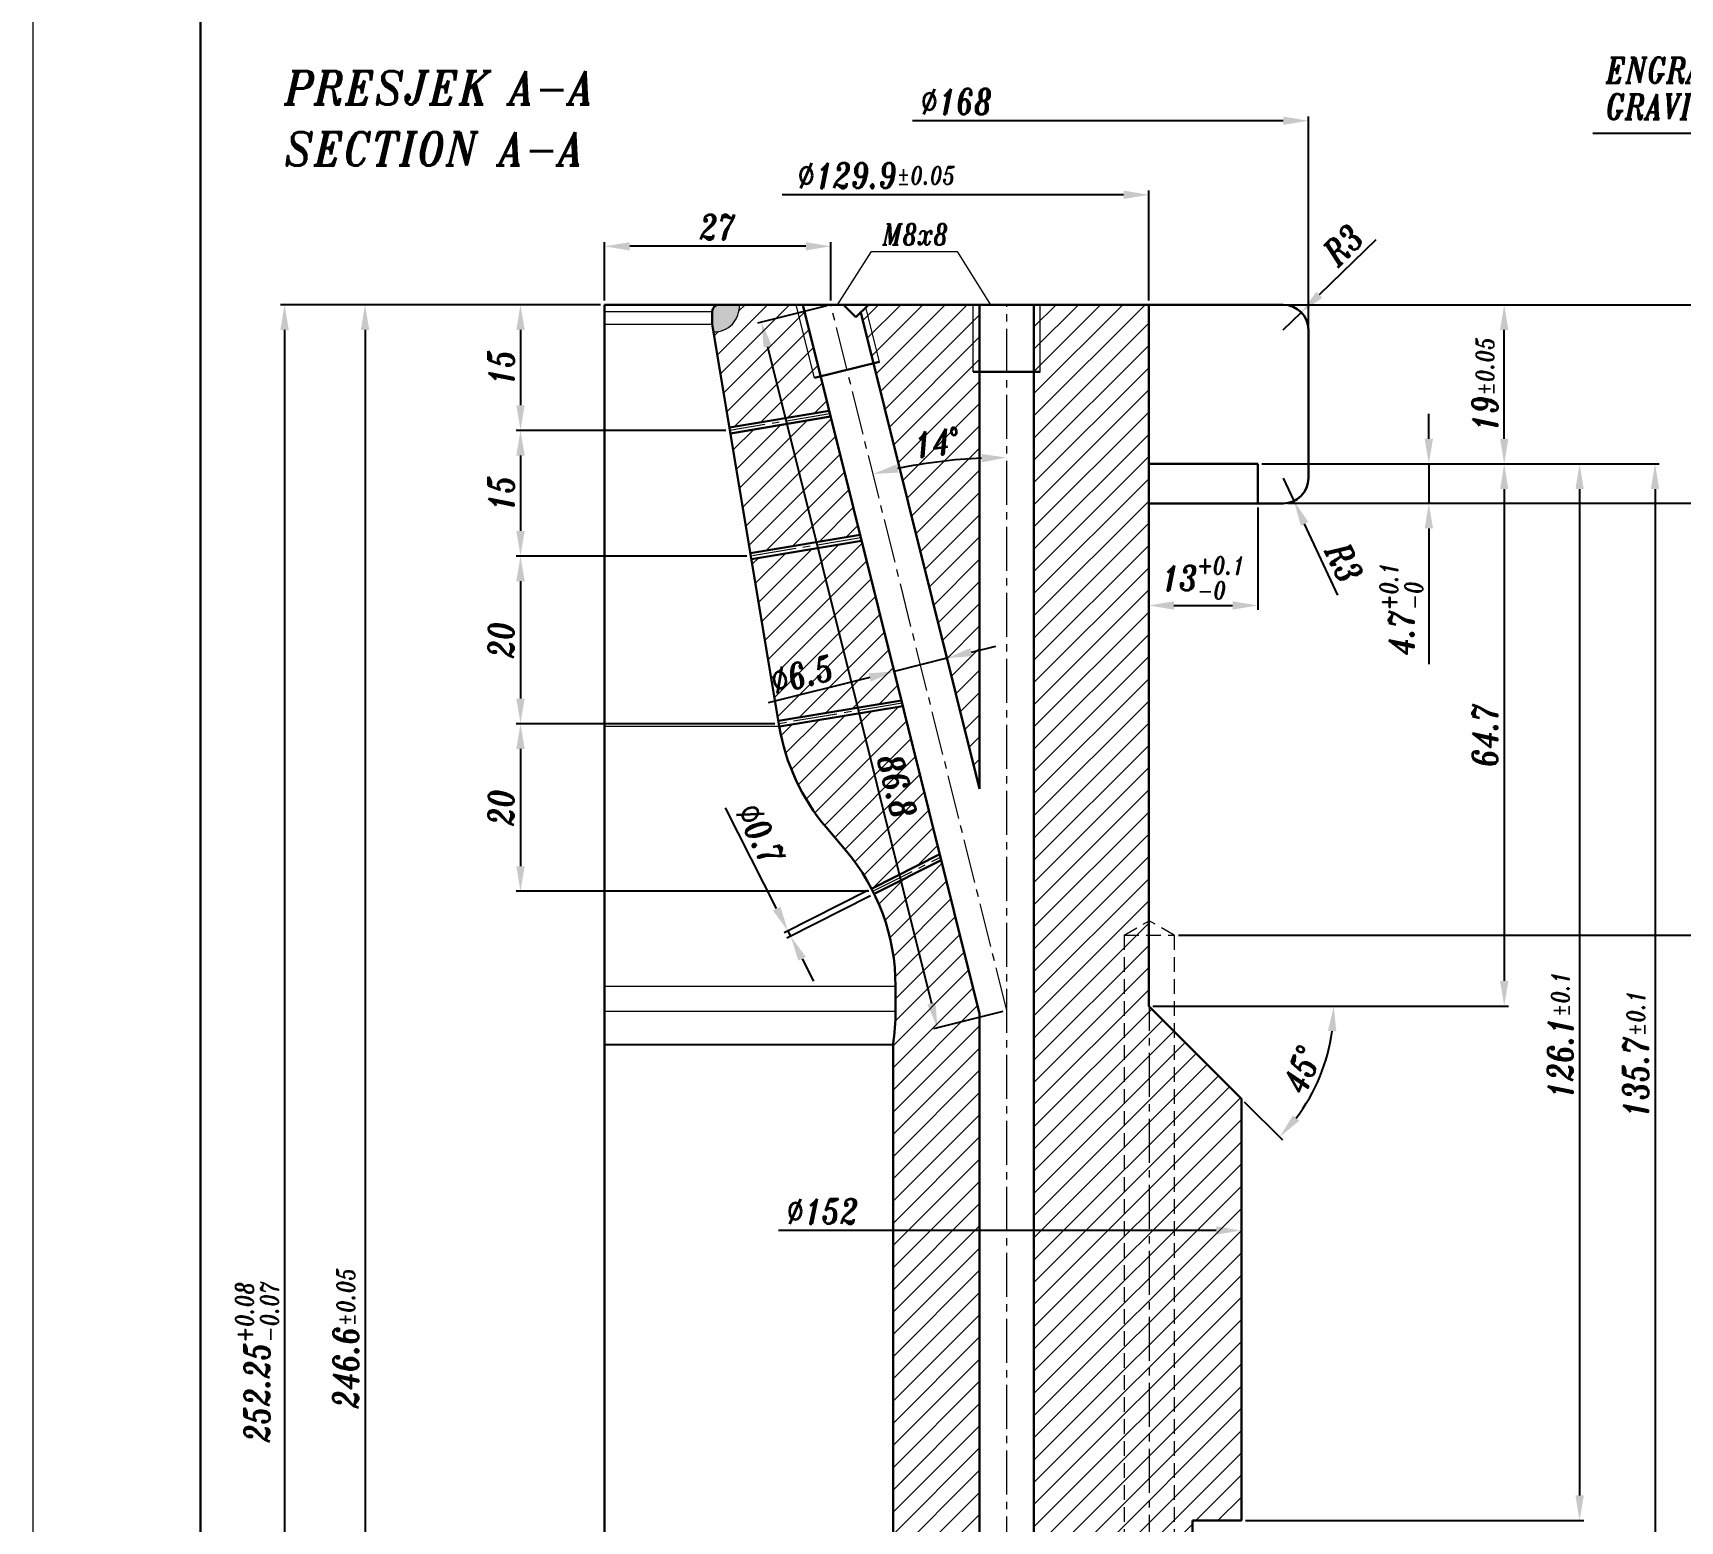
# Model space of a CAD drawing. Extents: x -180 to 1007, y -94 to 522.
# Drawn here: x 11.5 to 208.1, y 134.3 to 311.9 of the extents above; entities that cross this region are included whole.
import ezdxf
from ezdxf import colors
from ezdxf.entities.mleader import LeaderData, LeaderLine
from ezdxf.math import Vec2, Vec3

# ---------------------------------------------------------------- set-up
doc = ezdxf.new("R2010")
doc.units = 0
doc.header["$LTSCALE"] = 7
doc.header["$MEASUREMENT"] = 0
doc.linetypes.add('CENTER2', pattern=[1.125, 0.75, -0.125, 0.125, -0.125])
doc.linetypes.add('HIDDEN', pattern=[0.375, 0.25, -0.125])
doc.layers.get('0').update_dxf_attribs({"linetype": 'CONTINUOUS', "lineweight": 15})
for name, color, linetype, lineweight in [('1', 1, 'CENTER2', 15), ('2', 2, 'HIDDEN', 15), ('3', 3, 'CONTINUOUS', 30), ('8', 252, 'CONTINUOUS', 15), ('ENGLISH', 252, 'CONTINUOUS', 18)]:
    doc.layers.add(name, color=color, linetype=linetype, lineweight=lineweight)
doc.styles.add('ITALICT', font='ITALICT.shx', dxfattribs={"width": 0.8, "height": 3})
doc.styles.get("Standard").update_dxf_attribs({"font": 'isocp.shx', "height": 3})
doc.dimstyles.get("Standard").update_dxf_attribs({"dimtxt": 3, "dimasz": 3, "dimexe": 0.5, "dimexo": 0.5, "dimgap": 0.8, "dimtad": 1, "dimdsep": 46, "dimtxsty": 'ITALICT', "dimcen": 0.09, "dimazin": 2, "dimtfac": 1, "dimtmove": 0, "dimatfit": 3, "dimfxl": 1, "dimtolj": 1, "dimtzin": 0, "dimarcsym": 0})

# ---------------------------------------------------------------- blocks, each defined once
blk = doc.blocks.new('*D13')
at = {"color": 0, "lineweight": -2, "transparency": 16777216}
for p, q in [((79.23, 279.47), (69.19, 279.47)), ((69.69, 276.47), (69.69, 267.47)), ((94.19, 264.47), (69.19, 264.47))]:
    blk.add_line(p, q, dxfattribs=at)
at = {"color": 0, "transparency": 16777216}
for points in [[(69.19, 276.47), (70.19, 276.47), (69.69, 279.47)], [(69.19, 267.47), (70.19, 267.47), (69.69, 264.47)]]:
    blk.add_solid(points, dxfattribs=at)
at = {"color": 0, "transparency": 16777216, "insert": (67.39, 271.97), "char_height": 3, "attachment_point": 5, "rotation": 90, "style": 'ITALICT'}
blk.add_mtext('\\A1;15', dxfattribs=at)
blk = doc.blocks.new('*D14')
at = {"color": 0, "lineweight": -2, "transparency": 16777216}
for p, q in [((94.19, 264.47), (69.19, 264.47)), ((69.69, 261.47), (69.69, 252.47)), ((96.69, 249.47), (69.19, 249.47))]:
    blk.add_line(p, q, dxfattribs=at)
at = {"color": 0, "transparency": 16777216}
for points in [[(69.19, 261.47), (70.19, 261.47), (69.69, 264.47)], [(69.19, 252.47), (70.19, 252.47), (69.69, 249.47)]]:
    blk.add_solid(points, dxfattribs=at)
at = {"color": 0, "transparency": 16777216, "insert": (67.39, 256.97), "char_height": 3, "attachment_point": 5, "rotation": 90, "style": 'ITALICT'}
blk.add_mtext('\\A1;15', dxfattribs=at)
blk = doc.blocks.new('*D15')
at = {"color": 0, "lineweight": -2, "transparency": 16777216}
for p, q in [((96.69, 249.47), (69.19, 249.47)), ((69.69, 246.47), (69.69, 232.47)), ((100.03, 229.47), (69.19, 229.47))]:
    blk.add_line(p, q, dxfattribs=at)
at = {"color": 0, "transparency": 16777216}
for points in [[(69.19, 246.47), (70.19, 246.47), (69.69, 249.47)], [(69.19, 232.47), (70.19, 232.47), (69.69, 229.47)]]:
    blk.add_solid(points, dxfattribs=at)
at = {"color": 0, "transparency": 16777216, "insert": (67.39, 239.47), "char_height": 3, "attachment_point": 5, "rotation": 90, "style": 'ITALICT'}
blk.add_mtext('\\A1;20', dxfattribs=at)
blk = doc.blocks.new('*D16')
at = {"color": 0, "lineweight": -2, "transparency": 16777216}
for p, q in [((100.03, 229.47), (69.19, 229.47)), ((69.69, 226.47), (69.69, 212.47)), ((111.25, 209.47), (69.19, 209.47))]:
    blk.add_line(p, q, dxfattribs=at)
at = {"color": 0, "transparency": 16777216}
for points in [[(69.19, 226.47), (70.19, 226.47), (69.69, 229.47)], [(69.19, 212.47), (70.19, 212.47), (69.69, 209.47)]]:
    blk.add_solid(points, dxfattribs=at)
at = {"color": 0, "transparency": 16777216, "insert": (67.39, 219.47), "char_height": 3, "attachment_point": 5, "rotation": 90, "style": 'ITALICT'}
blk.add_mtext('\\A1;20', dxfattribs=at)
blk = doc.blocks.new('*D19')
at = {"color": 0, "lineweight": -2, "transparency": 16777216}
for p, q in [((157.68, 255.27), (157.68, 243.08)), ((147.68, 243.58), (154.68, 243.58))]:
    blk.add_line(p, q, dxfattribs=at)
at = {"color": 0, "transparency": 16777216}
for points in [[(147.68, 244.08), (147.68, 243.08), (144.68, 243.58)], [(154.68, 244.08), (154.68, 243.08), (157.68, 243.58)]]:
    blk.add_solid(points, dxfattribs=at)
at = {"color": 0, "transparency": 16777216, "insert": (151.18, 246.87), "char_height": 3, "attachment_point": 5, "style": 'ITALICT'}
blk.add_mtext('\\A1;13{}{\\H0.71x;\\C3;\\S+0.1^ -0;}', dxfattribs=at)
blk = doc.blocks.new('*D20')
at = {"color": 0, "lineweight": -2, "transparency": 16777216}
for p, q in [((171.77, 287.2), (165.03, 280.65)), ((160.73, 276.47), (162.88, 278.56))]:
    blk.add_line(p, q, dxfattribs=at)
at = {"color": 0, "transparency": 16777216}
blk.add_solid([(164.68, 281.01), (165.38, 280.29), (162.88, 278.56)], dxfattribs=at)
at = {"color": 0, "transparency": 16777216, "insert": (167.87, 286.62), "char_height": 3, "attachment_point": 5, "rotation": 44.194, "style": 'ITALICT'}
blk.add_mtext('\\A1;R3', dxfattribs=at)
blk = doc.blocks.new('*D21')
at = {"color": 0, "lineweight": -2, "transparency": 16777216}
for p, q in [((160.73, 258.77), (162, 256.05)), ((167.26, 244.82), (163.27, 253.34))]:
    blk.add_line(p, q, dxfattribs=at)
at = {"color": 0, "transparency": 16777216}
blk.add_solid([(163.72, 253.55), (162.82, 253.12), (162, 256.05)], dxfattribs=at)
at = {"color": 0, "transparency": 16777216, "insert": (167.98, 248.7), "char_height": 3, "attachment_point": 5, "rotation": 295.1049, "style": 'ITALICT'}
blk.add_mtext('\\A1;R3', dxfattribs=at)
blk = doc.blocks.new('*D22')
at = {"color": 0, "lineweight": -2, "transparency": 16777216}
for p, q in [((178.1, 263.47), (178.1, 266.47)), ((158.18, 260.47), (178.6, 260.47)), ((178.1, 260.47), (178.1, 255.77)), ((161.23, 255.77), (178.6, 255.77)), ((178.1, 252.77), (178.1, 236.58))]:
    blk.add_line(p, q, dxfattribs=at)
at = {"color": 0, "transparency": 16777216}
for points in [[(177.6, 263.47), (178.6, 263.47), (178.1, 260.47)], [(177.6, 252.77), (178.6, 252.77), (178.1, 255.77)]]:
    blk.add_solid(points, dxfattribs=at)
at = {"color": 0, "transparency": 16777216, "insert": (174.82, 243.17), "char_height": 3, "attachment_point": 5, "rotation": 90, "style": 'ITALICT'}
blk.add_mtext('\\A1;4.7{}{\\H0.71x;\\C3;\\S+0.1^ -0;}', dxfattribs=at)
blk = doc.blocks.new('*D23')
at = {"color": 0, "lineweight": -2, "transparency": 16777216}
for p, q in [((161.23, 279.47), (214.6, 279.47)), ((214.1, 276.47), (214.1, 258.77)), ((161.23, 255.77), (214.6, 255.77))]:
    blk.add_line(p, q, dxfattribs=at)
at = {"color": 0, "transparency": 16777216}
for points in [[(213.6, 276.47), (214.6, 276.47), (214.1, 279.47)], [(213.6, 258.77), (214.6, 258.77), (214.1, 255.77)]]:
    blk.add_solid(points, dxfattribs=at)
at = {"color": 0, "transparency": 16777216, "insert": (211.8, 267.62), "char_height": 3, "attachment_point": 5, "rotation": 90, "style": 'ITALICT'}
blk.add_mtext('\\A1;23.7{}{\\H0.71x;\\C3;%%p0.05}', dxfattribs=at)
blk = doc.blocks.new('*D24')
at = {"color": 0, "lineweight": -2, "transparency": 16777216}
for p, q in [((158.18, 260.47), (187.6, 260.47)), ((187.1, 257.47), (187.1, 198.77)), ((145.18, 195.77), (187.6, 195.77))]:
    blk.add_line(p, q, dxfattribs=at)
at = {"color": 0, "transparency": 16777216}
for points in [[(186.6, 257.47), (187.6, 257.47), (187.1, 260.47)], [(186.6, 198.77), (187.6, 198.77), (187.1, 195.77)]]:
    blk.add_solid(points, dxfattribs=at)
at = {"color": 0, "transparency": 16777216, "insert": (184.8, 228.12), "char_height": 3, "attachment_point": 5, "rotation": 90, "style": 'ITALICT'}
blk.add_mtext('\\A1;64.7', dxfattribs=at)
blk = doc.blocks.new('*D25')
at = {"color": 0, "lineweight": -2, "transparency": 16777216}
for p, q in [((155.79, 195.77), (167.26, 195.77)), ((156.08, 184.36), (160.65, 179.8))]:
    blk.add_line(p, q, dxfattribs=at)
blk.add_arc((144.68, 195.77), 22.09, 322.7882, 352.2118, dxfattribs=at)
at = {"color": 0, "transparency": 16777216}
for points in [[(166.06, 192.81), (167.06, 192.74), (166.76, 195.77)], [(162.64, 182.08), (161.89, 182.74), (160.29, 180.15)]]:
    blk.add_solid(points, dxfattribs=at)
at = {"color": 0, "transparency": 16777216, "insert": (162.96, 188.2), "char_height": 3, "attachment_point": 5, "rotation": 67.5, "style": 'ITALICT'}
blk.add_mtext('\\A1;45°', dxfattribs=at)
blk = doc.blocks.new('*D26')
at = {"color": 0, "lineweight": -2, "transparency": 16777216}
for p, q in [((158.18, 260.47), (196.6, 260.47)), ((196.1, 257.47), (196.1, 137.37)), ((156.23, 134.37), (196.6, 134.37))]:
    blk.add_line(p, q, dxfattribs=at)
at = {"color": 0, "transparency": 16777216}
for points in [[(195.6, 257.47), (196.6, 257.47), (196.1, 260.47)], [(195.6, 137.37), (196.6, 137.37), (196.1, 134.37)]]:
    blk.add_solid(points, dxfattribs=at)
at = {"color": 0, "transparency": 16777216, "insert": (193.8, 192.31), "char_height": 3, "attachment_point": 5, "rotation": 90, "style": 'ITALICT'}
blk.add_mtext('\\A1;126.1{}{\\H0.71x;\\C3;%%p0.1}', dxfattribs=at)
blk = doc.blocks.new('*D27')
at = {"color": 0, "lineweight": -2, "transparency": 16777216}
for p, q in [((158.18, 260.47), (205.6, 260.47)), ((205.1, 257.47), (205.1, 127.77)), ((165.38, 124.77), (205.6, 124.77))]:
    blk.add_line(p, q, dxfattribs=at)
at = {"color": 0, "transparency": 16777216}
for points in [[(204.6, 257.47), (205.6, 257.47), (205.1, 260.47)], [(204.6, 127.77), (205.6, 127.77), (205.1, 124.77)]]:
    blk.add_solid(points, dxfattribs=at)
at = {"color": 0, "transparency": 16777216, "insert": (202.8, 190.04), "char_height": 3, "attachment_point": 5, "rotation": 90, "style": 'ITALICT'}
blk.add_mtext('\\A1;135.7{}{\\H0.71x;\\C3;%%p0.1}', dxfattribs=at)
blk = doc.blocks.new('*D29')
at = {"color": 0, "lineweight": -2, "transparency": 16777216}
for p, q in [((74.19, 279.47), (50.64, 279.47)), ((51.14, 276.47), (51.14, 35.87)), ((79.23, 32.87), (50.64, 32.87))]:
    blk.add_line(p, q, dxfattribs=at)
at = {"color": 0, "transparency": 16777216}
for points in [[(50.64, 276.47), (51.64, 276.47), (51.14, 279.47)], [(50.64, 35.87), (51.64, 35.87), (51.14, 32.87)]]:
    blk.add_solid(points, dxfattribs=at)
at = {"color": 0, "transparency": 16777216, "insert": (48.84, 156.17), "char_height": 3, "attachment_point": 5, "rotation": 90, "style": 'ITALICT'}
blk.add_mtext('\\A1;246.6{}{\\H0.71x;\\C3;%%p0.05}', dxfattribs=at)
blk = doc.blocks.new('*D43')
at = {"color": 0, "lineweight": -2, "transparency": 16777216}
for p, q in [((50.64, 279.47), (41.03, 279.47)), ((41.53, 276.47), (41.53, 30.22)), ((79.23, 27.22), (41.03, 27.22))]:
    blk.add_line(p, q, dxfattribs=at)
at = {"color": 0, "transparency": 16777216}
for points in [[(41.03, 276.47), (42.03, 276.47), (41.53, 279.47)], [(41.03, 30.22), (42.03, 30.22), (41.53, 27.22)]]:
    blk.add_solid(points, dxfattribs=at)
at = {"color": 0, "transparency": 16777216, "insert": (38.25, 153.34), "char_height": 3, "attachment_point": 5, "rotation": 90, "style": 'ITALICT'}
blk.add_mtext('\\A1;252.25{}{\\H0.71x;\\C3;\\S+0.08^ -0.07;}', dxfattribs=at)
blk = doc.blocks.new('*D45')
at = {"color": 0, "lineweight": -2, "transparency": 16777216}
blk.add_line((152.73, 168.99), (100.49, 168.99), dxfattribs=at)
at = {"color": 0, "transparency": 16777216}
blk.add_solid([(152.73, 169.49), (152.73, 168.49), (155.73, 168.99)], dxfattribs=at)
at = {"color": 0, "transparency": 16777216, "insert": (105.74, 171.29), "char_height": 3, "attachment_point": 5, "style": 'ITALICT'}
blk.add_mtext('\\A1;%%c152', dxfattribs=at)
blk = doc.blocks.new('*D46')
at = {"color": 0, "lineweight": -2, "transparency": 16777216}
for p, q in [((144.68, 279.97), (144.68, 293.09)), ((141.68, 292.59), (100.93, 292.59))]:
    blk.add_line(p, q, dxfattribs=at)
at = {"color": 0, "transparency": 16777216}
blk.add_solid([(141.68, 293.09), (141.68, 292.09), (144.68, 292.59)], dxfattribs=at)
at = {"color": 0, "transparency": 16777216, "insert": (112.2, 294.89), "char_height": 3, "attachment_point": 5, "style": 'ITALICT'}
blk.add_mtext('\\A1;%%c129.9{}{\\H0.71x;\\C3;%%p0.05}', dxfattribs=at)
blk = doc.blocks.new('*D47')
at = {"color": 0, "lineweight": -2, "transparency": 16777216}
for p, q in [((160.73, 301.43), (116.47, 301.43)), ((163.73, 276.97), (163.73, 301.93))]:
    blk.add_line(p, q, dxfattribs=at)
at = {"color": 0, "transparency": 16777216}
blk.add_solid([(160.73, 301.93), (160.73, 300.93), (163.73, 301.43)], dxfattribs=at)
at = {"color": 0, "transparency": 16777216, "insert": (121.73, 303.73), "char_height": 3, "attachment_point": 5, "style": 'ITALICT'}
blk.add_mtext('\\A1;%%c168', dxfattribs=at)
blk = doc.blocks.new('*D48')
at = {"color": 0, "lineweight": -2, "transparency": 16777216}
for p, q in [((79.73, 279.97), (79.73, 286.94)), ((103.73, 286.44), (82.73, 286.44)), ((106.73, 279.97), (106.73, 286.94))]:
    blk.add_line(p, q, dxfattribs=at)
at = {"color": 0, "transparency": 16777216}
for points in [[(82.73, 286.94), (82.73, 285.94), (79.73, 286.44)], [(103.73, 286.94), (103.73, 285.94), (106.73, 286.44)]]:
    blk.add_solid(points, dxfattribs=at)
at = {"color": 0, "transparency": 16777216, "insert": (93.23, 288.74), "char_height": 3, "attachment_point": 5, "style": 'ITALICT'}
blk.add_mtext('\\A1;27', dxfattribs=at)
blk = doc.blocks.new('*D58')
at = {"color": 0, "lineweight": -2, "transparency": 16777216}
for p, q in [((106.24, 279.35), (97.97, 277.29)), ((99.18, 274.5), (118.73, 196.09)), ((127.24, 195.12), (118.97, 193.06))]:
    blk.add_line(p, q, dxfattribs=at)
at = {"color": 0, "transparency": 16777216}
for points in [[(99.67, 274.62), (98.7, 274.37), (98.46, 277.41)], [(119.22, 196.21), (118.25, 195.97), (119.46, 193.18)]]:
    blk.add_solid(points, dxfattribs=at)
at = {"color": 0, "transparency": 16777216, "insert": (114.64, 222), "char_height": 3, "attachment_point": 5, "rotation": 284, "style": 'ITALICT'}
blk.add_mtext('\\A1;86.8', dxfattribs=at)
blk = doc.blocks.new('*D59')
at = {"color": 0, "lineweight": -2, "transparency": 16777216}
for p, q in [((123.5, 238.01), (126.41, 238.74)), ((120.59, 237.29), (114.29, 235.72)), ((111.37, 234.99), (99.26, 231.97))]:
    blk.add_line(p, q, dxfattribs=at)
at = {"color": 0, "transparency": 16777216}
for points in [[(123.38, 238.5), (123.62, 237.53), (120.59, 237.29)], [(111.25, 235.48), (111.5, 234.5), (114.29, 235.72)]]:
    blk.add_solid(points, dxfattribs=at)
at = {"color": 0, "transparency": 16777216, "insert": (103.3, 235.35), "char_height": 3, "attachment_point": 5, "rotation": 14, "style": 'ITALICT'}
blk.add_mtext('\\A1;%%c6.5', dxfattribs=at)
blk = doc.blocks.new('*D72')
at = {"color": 0, "lineweight": -2, "transparency": 16777216}
for p, q in [((161.23, 279.47), (187.6, 279.47)), ((187.1, 263.47), (187.1, 276.47)), ((158.18, 260.47), (187.6, 260.47))]:
    blk.add_line(p, q, dxfattribs=at)
at = {"color": 0, "transparency": 16777216}
for points in [[(186.6, 276.47), (187.6, 276.47), (187.1, 279.47)], [(186.6, 263.47), (187.6, 263.47), (187.1, 260.47)]]:
    blk.add_solid(points, dxfattribs=at)
at = {"color": 0, "transparency": 16777216, "insert": (184.8, 269.97), "char_height": 3, "attachment_point": 5, "rotation": 90, "style": 'ITALICT'}
blk.add_mtext('\\A1;19{}{\\H0.71x;\\C3;%%p0.05}', dxfattribs=at)
blk = doc.blocks.new('*D73')
at = {"color": 0, "lineweight": -2, "transparency": 16777216}
for p, q in [((100.26, 207.4), (94.16, 219.44)), ((111.14, 209.55), (101.17, 204.5)), ((111.46, 208.93), (101.49, 203.88)), ((101.94, 204.1), (101.62, 204.73)), ((103.29, 201.43), (104.65, 198.75))]:
    blk.add_line(p, q, dxfattribs=at)
at = {"color": 0, "transparency": 16777216}
for points in [[(100.71, 207.63), (99.82, 207.18), (101.62, 204.73)], [(103.74, 201.65), (102.85, 201.2), (101.94, 204.1)]]:
    blk.add_solid(points, dxfattribs=at)
at = {"color": 0, "transparency": 16777216, "insert": (98.36, 216.25), "char_height": 3, "attachment_point": 5, "rotation": 296.8721, "style": 'ITALICT'}
blk.add_mtext('\\A1;%%c0.7', dxfattribs=at)
blk = doc.blocks.new('*D97')
at = {"color": 0, "lineweight": -2, "transparency": 16777216}
for p, q in [((148.23, 204.22), (212.8, 204.22)), ((212.3, 30.22), (212.3, 201.22)), ((147.38, 27.22), (212.8, 27.22))]:
    blk.add_line(p, q, dxfattribs=at)
at = {"color": 0, "transparency": 16777216}
for points in [[(211.8, 201.22), (212.8, 201.22), (212.3, 204.22)], [(211.8, 30.22), (212.8, 30.22), (212.3, 27.22)]]:
    blk.add_solid(points, dxfattribs=at)
at = {"color": 0, "transparency": 16777216, "insert": (210, 106.26), "char_height": 3, "attachment_point": 5, "rotation": 90, "style": 'ITALICT'}
blk.add_mtext('\\A1;177', dxfattribs=at)
blk = doc.blocks.new('*D108')
at = {"color": 0, "linetype": 'ByBlock', "lineweight": -2, "transparency": 16777216}
blk.add_arc((127.73, 195.24), 65.99, 92.6049, 101.3951, dxfattribs=at)
at = {"color": 0, "transparency": 16777216}
for points in [[(124.72, 261.66), (124.74, 260.66), (127.73, 261.23)], [(114.8, 259.44), (114.58, 260.42), (111.76, 259.27)]]:
    blk.add_solid(points, dxfattribs=at)
at = {"color": 0, "transparency": 16777216, "insert": (119.4, 263.02), "char_height": 3, "attachment_point": 5, "rotation": 7, "style": 'ITALICT'}
blk.add_mtext('\\A1;14°', dxfattribs=at)

msp = doc.modelspace()

# ---------------------------------------------------------------- hatches: boundary and pattern name
h = msp.add_hatch(color=256)
h.dxf.hatch_style = 1
h.paths.add_polyline_path([(112.9433, 60.4993, -0.02140781), (111.9509, 57.6683), (114.549, 56.1683, 0.4699342)])
h.paths.add_polyline_path([(95.801, 279.4683), (93.3759, 279.4683, 0.41421356), (92.5759, 278.6683), (92.5759, 277.1683), (92.7314, 276.235, 0.44514592)])
at = {"layer": '8'}
h = msp.add_hatch(dxfattribs=at)
h.set_pattern_fill('ANSI31', color=256, scale=15)
h.paths.add_polyline_path([(144.6759, 195.7683), (144.6759, 279.4683), (131.7259, 279.4683), (131.7259, 271.4683), (130.9759, 271.4683), (130.9759, 35.2183), (131.7259, 35.2183), (131.7259, 27.2183), (146.8759, 27.2183, 0.41421356), (149.8759, 30.2183), (149.8759, 120.7683), (135.8759, 120.7683), (135.8759, 121.5183), (134.8759, 121.5183), (132.9995, 124.7683), (134.8759, 128.0183), (135.8759, 128.0183), (135.8759, 128.7683), (149.8759, 128.7683), (149.8759, 134.3683), (155.7259, 134.3683), (155.7259, 184.7183)])
h.paths.add_polyline_path([(149.8759, 121.5183), (135.8759, 121.5183), (135.8759, 120.7683), (149.8759, 120.7683)], flags=17)
h.paths.add_polyline_path([(149.8759, 128.7683), (135.8759, 128.7683), (135.8759, 128.0183), (149.8759, 128.0183)], flags=17)
h.paths.add_polyline_path([(124.4759, 35.2183), (123.7259, 35.2183), (123.7259, 27.2183), (124.4759, 27.2183)])
h.paths.add_polyline_path([(131.7259, 35.2183), (130.9759, 35.2183), (130.9759, 27.2183), (131.7259, 27.2183)], flags=17)
h.paths.add_polyline_path([(123.7259, 35.2183), (124.4759, 35.2183), (124.4759, 39.7628), (117.2629, 37.1375, 0.31529879), (116.2759, 35.7279), (116.2759, 29.4185, 0.31529879), (116.9339, 28.4788), (120.3971, 27.2183), (123.7259, 27.2183)])
h.paths.add_polyline_path([(124.4759, 194.8428), (119.8979, 213.2039), (111.9073, 209.1549, -0.11424461), (114.4509, 198.1683), (114.4509, 195.1683, -0.03710216), (114.1564, 191.2048, 0.03710216), (114.1509, 191.1309), (114.1509, 76.7056, 0.03710216), (114.1564, 76.6317, -0.03710216), (114.4509, 72.6683), (114.4509, 70.6683, -0.07372273), (112.9433, 60.4993, -0.4699342), (114.549, 56.1683), (120.6977, 52.6183), (124.4759, 52.6183)])
h.paths.add_polyline_path([(115.3166, 231.5786), (100.5835, 229.123, 0.13485371), (106.1657, 217.1124), (108.5209, 214.3341, -0.05509483), (111.5909, 209.7794), (119.7242, 213.9006)])
h.paths.add_polyline_path([(110.396, 251.314), (97.2501, 249.123), (100.4683, 229.8135), (115.1468, 232.2599)])
h.paths.add_polyline_path([(106.7056, 266.1156), (94.7501, 264.123), (97.135, 249.8135), (110.2262, 251.9953)])
h.paths.add_polyline_path([(105.5078, 270.9196), (104.7801, 270.7382), (102.6034, 279.4683), (95.801, 279.4683, -0.44514592), (92.7314, 276.235), (94.635, 264.8135), (106.5357, 266.7969)])
h.paths.add_polyline_path([(103.3764, 279.4683), (102.6034, 279.4683), (104.7801, 270.7382), (105.5078, 270.9196)], flags=17)
h.paths.add_polyline_path([(110.9237, 279.1661), (110.305, 278.5474), (111.8147, 272.4921), (112.5424, 272.6736)])
h.paths.add_polyline_path([(124.4759, 279.4683), (123.7259, 279.4683), (123.7259, 271.4683), (124.4759, 271.4683)], flags=17)
h.paths.add_polyline_path([(131.7259, 279.4683), (130.9759, 279.4683), (130.9759, 271.4683), (131.7259, 271.4683)], flags=17)
h.paths.add_polyline_path([(124.4759, 271.4683), (123.7259, 271.4683), (123.7259, 279.4683), (111.2259, 279.4683), (110.9237, 279.1661), (112.5424, 272.6736), (111.8147, 272.4921), (124.4759, 221.711)])
h.paths.add_polyline_path([(135.4904, 38.9585), (136.763, 31.7412), (141.1946, 32.5227), (139.922, 39.7399)], flags=24)
h.paths.add_polyline_path([(136.2083, 103.5777), (141.4797, 103.5777), (141.4797, 108.0777), (136.2083, 108.0777)], flags=24)
h.paths.add_polyline_path([(136.2973, 112.5777), (141.4545, 112.5777), (141.4545, 117.0777), (136.2973, 117.0777)], flags=24)
h.paths.add_polyline_path([(111.323, 226.0116), (113.5936, 216.9047), (117.9599, 217.9933), (115.6893, 227.1003)], flags=24)
h.paths.add_polyline_path([(99.2958, 232.0302), (108.4027, 234.3008), (107.314, 238.6671), (98.2071, 236.3965)], flags=25)
h.paths.add_polyline_path([(116.3809, 260.3857), (122.9742, 261.1953), (122.4258, 265.6617), (115.8324, 264.8522)], flags=24)

# ---------------------------------------------------------------- linework, layer by layer
for p, q in [((11.4997, 506.465), (11.4997, -94.1371)), ((107.5429, 279.4683), (111.5722, 285.8246)), ((111.5722, 285.8246), (121.8098, 285.8246)), ((121.8098, 285.8246), (125.7997, 279.4683)), ((104.7801, 270.7382), (102.6034, 279.4683)), ((112.5424, 272.6736), (110.9237, 279.1661)), ((123.7259, 271.4683), (123.7259, 279.4683)), ((131.7259, 271.4683), (131.7259, 279.4683))]:
    msp.add_line(p, q)
msp.add_arc((92.8102, 279.2339), 3, 268.495472, 4.479641)
at = {"layer": '1'}
for p, q in [((127.7259, 195.2419), (106.7259, 279.4683)), ((127.7259, 27.2183), (127.7259, 279.4683)), ((106.6206, 266.4563), (94.6926, 264.4683)), ((110.3111, 251.6547), (97.1926, 249.4683)), ((115.2317, 231.9192), (100.5259, 229.4683)), ((111.7513, 209.4683), (119.8111, 213.5523)), ((144.7259, 205.9503), (144.7259, 27.2183))]:
    msp.add_line(p, q, dxfattribs=at)
at = {"layer": '2'}
for p, q in [((141.7259, 204.2183), (144.7259, 205.9503)), ((147.7259, 204.2183), (144.7259, 205.9503)), ((141.7259, 204.2183), (147.7259, 204.2183)), ((141.7259, 204.2183), (141.7259, 27.2183)), ((147.7259, 204.2183), (147.7259, 27.3412))]:
    msp.add_line(p, q, dxfattribs=at)
at = {"layer": '3'}
for p, q in [((31.4997, 501.465), (31.4997, -89.1371)), ((79.7259, 279.4683), (79.7259, 27.2183)), ((79.7259, 279.4683), (160.7259, 279.4683)), ((124.4759, 194.8428), (103.3764, 279.4683)), ((109.7259, 277.9683), (108.2259, 279.4683)), ((109.7259, 277.9683), (111.2259, 279.4683)), ((124.4759, 221.711), (124.4759, 279.4683)), ((130.9759, 27.2183), (130.9759, 279.4683)), ((144.6759, 279.4683), (144.6759, 195.7683)), ((92.5759, 278.6683), (92.5759, 277.1683)), ((124.4759, 221.711), (110.305, 278.5474)), ((92.5759, 277.1683), (100.5759, 229.1683)), ((163.7259, 276.4683), (163.7259, 258.7683)), ((104.7801, 270.7382), (112.5424, 272.6736)), ((123.7259, 271.4683), (131.7259, 271.4683)), ((106.5357, 266.7969), (94.635, 264.8135)), ((106.7056, 266.1156), (94.7501, 264.123)), ((144.6759, 260.4683), (157.6759, 260.4683)), ((157.6759, 260.4683), (157.6759, 255.7683)), ((144.6759, 255.7683), (160.7259, 255.7683)), ((110.2262, 251.9953), (97.135, 249.8135)), ((110.396, 251.314), (97.2501, 249.123)), ((115.1468, 232.2599), (100.4683, 229.8135)), ((115.3166, 231.5786), (100.5834, 229.123)), ((106.1657, 217.1124), (108.5209, 214.3341)), ((111.5909, 209.7794), (119.7242, 213.9006)), ((111.9073, 209.1549), (119.8979, 213.2039)), ((114.4509, 195.1683), (114.4509, 198.1683)), ((124.4759, 52.6183), (124.4759, 194.8428)), ((144.6759, 195.7683), (155.7259, 184.7183)), ((114.1509, 191.1309), (114.1509, 76.7056)), ((155.7259, 184.7183), (155.7259, 134.3683)), ((149.8759, 134.3683), (155.7259, 134.3683)), ((149.8759, 134.3683), (149.8759, 30.2183))]:
    msp.add_line(p, q, dxfattribs=at)
for centre, radius, start, end in [((93.3759, 278.6683), 0.8, 90, 180), ((160.7259, 276.4683), 3, 0, 90), ((160.7259, 258.7683), 3, 270, 0), ((125.2357, 233.2782), 25, 189.462322, 220.288294), ((89.4509, 198.1683), 25, 0, 40.288294), ((87.6342, 195.1683), 26.8167, 351.50071, 0), ((114.6509, 191.1309), 0.5, 171.50071, 180)]:
    msp.add_arc(centre, radius, start, end, dxfattribs=at)
at = {"layer": '8'}
for p, q in [((79.7259, 278.6683), (92.5759, 278.6683)), ((79.7259, 277.1683), (92.5759, 277.1683)), ((79.7259, 229.1683), (100.5759, 229.1683)), ((79.7259, 198.1683), (114.4509, 198.1683)), ((79.7259, 195.1683), (114.4509, 195.1683)), ((114.1564, 191.2048), (79.7259, 191.2048)), ((79.7259, 191.1309), (114.1509, 191.1309))]:
    msp.add_line(p, q, dxfattribs=at)

# ---------------------------------------------------------------- texts
at = {"linetype": 'Continuous', "style": 'ITALICT', "width": 0.9}
msp.add_text('PRESJEK A-A', height=4, dxfattribs=at).set_placement((41.4945, 303.3591))
at = {"style": 'ITALICT', "width": 0.8}
for s, height, p in [('GRAVIRATI: VARCHAWA 500ml ', 3, (199.2285, 301.6046)), ('M8x8', 2.5, (112.8879, 286.6087))]:
    msp.add_text(s, height=height, dxfattribs=at).set_placement(p)
at = {"layer": 'ENGLISH', "style": 'ITALICT', "width": 0.8}
msp.add_text('ENGRAVE:', height=3, dxfattribs=at).set_placement((199.2228, 305.9676))
at = {"layer": 'ENGLISH', "linetype": 'Continuous', "style": 'ITALICT', "width": 0.9}
msp.add_text('SECTION A-A', height=4, dxfattribs=at).set_placement((41.4945, 296.0781))

# ---------------------------------------------------------------- dimensions: what is measured, and where the dimension line sits
for base, p1, p2, text, override, picture, middle in [((79.7259, 301.4279), (163.7259, 276.4683), (79.7259, 279.4683), '%%c<>', {"dimlfac": 2, "dimse2": 1, "dimsd2": 1}, '*D47', (121.7259, 303.7279)), ((79.7259, 292.5897), (144.6759, 279.4683), (79.7259, 279.4683), '%%c<>{}{\\H0.71x;\\C3;%%p0.05}', {"dimlfac": 2, "dimse2": 1, "dimsd2": 1, "dimtp": 0.05, "dimtm": 0.05}, '*D46', (112.2009, 294.8897)), ((157.6759, 243.5814), (144.6759, 243.5814), (157.6759, 255.7683), '<>{}{\\H0.71x;\\C3;\\S+0.1^ -0;}', {"dimtp": 0.1, "dimtm": 0}, '*D19', (151.1759, 246.8664))]:
    dim = msp.add_linear_dim(base=base, p1=p1, p2=p2, text=text, dimstyle='Standard', override=override)
    dim.commit()
    dim.dimension.update_dxf_attribs({"geometry": picture, "text_midpoint": middle})
dim = msp.add_linear_dim(base=(79.7259, 286.4408), p1=(106.7259, 279.4683), p2=(79.7259, 279.4683), dimstyle='Standard')
dim.commit()
dim.dimension.update_dxf_attribs({"geometry": '*D48', "text_midpoint": (93.2259, 288.7408)})
for center, mpoint, picture, middle in [((160.7259, 276.4683), (162.8768, 278.5595), '*D20', (167.8698, 286.6218)), ((160.7259, 258.7683), (161.9987, 256.0517), '*D21', (167.9848, 248.6966))]:
    dim = msp.add_radius_dim(center=center, mpoint=mpoint, dimstyle='Standard')
    dim.commit()
    dim.dimension.update_dxf_attribs({"geometry": picture, "text_midpoint": middle})
for base, p1, p2, text, override, picture, middle in [((41.5305, 27.2183), (51.1384, 279.4683), (79.7259, 27.2183), '<>{}{\\H0.71x;\\C3;\\S+0.08^ -0.07;}', {"dimtp": 0.08, "dimtm": 0.07}, '*D43', (38.2455, 153.3433)), ((51.1384, 32.8683), (74.6891, 279.4683), (79.7259, 32.8683), '<>{}{\\H0.71x;\\C3;%%p0.05}', {"dimtp": 0.05, "dimtm": 0.05}, '*D29', (48.8384, 156.1683)), ((187.1032, 279.4683), (157.6759, 260.4683), (160.7259, 279.4683), '<>{}{\\H0.71x;\\C3;%%p0.05}', {"dimtp": 0.05, "dimtm": 0.05}, '*D72', (184.8032, 269.9683))]:
    dim = msp.add_linear_dim(base=base, p1=p1, p2=p2, angle=90, text=text, dimstyle='Standard', override=override)
    dim.commit()
    dim.dimension.update_dxf_attribs({"geometry": picture, "text_midpoint": middle})
dim = msp.add_linear_dim(base=(69.6891, 264.4683), p1=(79.7259, 279.4683), p2=(94.6926, 264.4683), angle=90, dimstyle='Standard')
dim.commit()
dim.dimension.update_dxf_attribs({"geometry": '*D13', "text_midpoint": (67.3891, 271.9683)})
for base, p1, p2, angle, override, picture, middle, dimtype in [((119.4573, 193.1803), (106.7259, 279.4683), (127.7259, 195.2419), 284, {"dimdec": 1}, '*D58', (112.4098, 221.4461), 161), ((187.1032, 195.7683), (157.6759, 260.4683), (144.6759, 195.7683), 90, {"dimtmove": 0}, '*D24', (187.1032, 228.1183), 160), ((101.6201, 204.727), (111.9073, 209.1549), (111.5909, 209.7794), 116.872074, {"dimpost": '%%c<>'}, '*D73', (96.3079, 215.2106), 161), ((212.3002, 204.2183), (146.8759, 27.2183), (147.7259, 204.2183), 90, {"dimtmove": 0}, '*D97', (212.3002, 106.2554), 160)]:
    dim = msp.add_linear_dim(base=base, p1=p1, p2=p2, angle=angle, dimstyle='Standard', override=override)
    dim.commit()
    dim.dimension.update_dxf_attribs({"geometry": picture, "text_midpoint": middle, "dimtype": dimtype})
dim = msp.add_angular_dim_2l(base=(122.357, 261.014), line1=((127.7259, 27.2183), (127.7259, 279.4683)), line2=((127.7259, 195.2419), (106.7259, 279.4683)), dimstyle='Standard', override={"dimarcsym": 1})
dim.commit()
dim.dimension.update_dxf_attribs({"geometry": '*D108', "text_midpoint": (119.4033, 263.0237)})
for base, p1, p2, text, override, picture, middle in [((214.1032, 255.7683), (160.7259, 279.4683), (160.7259, 255.7683), '<>{}{\\H0.71x;\\C3;%%p0.05}', {"dimtp": 0.05, "dimtm": 0.05, "dimtmove": 0}, '*D23', (214.1032, 267.6183)), ((178.1032, 255.7683), (157.6759, 260.4683), (160.7259, 255.7683), '<>{}{\\H0.71x;\\C3;\\S+0.1^ -0;}', {"dimtp": 0.1, "dimtm": 0, "dimtmove": 0}, '*D22', (178.1032, 243.1734)), ((196.1032, 134.3683), (157.6759, 260.4683), (155.7259, 134.3683), '<>{}{\\H0.71x;\\C3;%%p0.1}', {"dimtp": 0.1, "dimtm": 0.1, "dimtmove": 0}, '*D26', (196.1032, 192.3099)), ((205.1032, 124.7683), (157.6759, 260.4683), (164.8759, 124.7683), '<>{}{\\H0.71x;\\C3;%%p0.1}', {"dimtp": 0.1, "dimtm": 0.1, "dimtmove": 0}, '*D27', (205.1032, 190.0367))]:
    dim = msp.add_linear_dim(base=base, p1=p1, p2=p2, angle=90, text=text, dimstyle='Standard', override=override)
    dim.commit()
    dim.dimension.update_dxf_attribs({"geometry": picture, "text_midpoint": middle, "dimtype": 160})
for base, p1, p2, picture, middle in [((69.6891, 249.4683), (94.6926, 264.4683), (97.1926, 249.4683), '*D14', (67.3891, 256.9683)), ((69.6891, 229.4683), (97.1926, 249.4683), (100.5259, 229.4683), '*D15', (67.3891, 239.4683)), ((69.6891, 209.4683), (100.5259, 229.4683), (111.7513, 209.4683), '*D16', (67.3891, 219.4683))]:
    dim = msp.add_linear_dim(base=base, p1=p1, p2=p2, angle=90, dimstyle='Standard', override={"dimtmove": 1})
    dim.commit()
    dim.dimension.update_dxf_attribs({"geometry": picture, "text_midpoint": middle})
dim = msp.add_aligned_dim(p1=(120.592, 237.2884), p2=(114.2851, 235.7159), distance=0, text='%%c<>', dimstyle='Standard')
dim.commit()
dim.dimension.update_dxf_attribs({"geometry": '*D59', "text_midpoint": (103.3049, 235.3486)})
dim = msp.add_angular_dim_2l(base=(163.8041, 184.7246), line1=((144.6759, 195.7683), (155.2886, 195.7683)), line2=((144.6759, 195.7683), (155.7259, 184.7183)), dimstyle='Standard')
dim.commit()
dim.dimension.update_dxf_attribs({"geometry": '*D25', "text_midpoint": (162.957, 188.196)})
dim = msp.add_linear_dim(base=(79.7259, 168.9942), p1=(155.7259, 168.9942), p2=(79.7259, 165.7458), text='%%c<>', dimstyle='Standard', override={"dimlfac": 2, "dimse2": 1, "dimsd2": 1})
dim.commit()
dim.dimension.update_dxf_attribs({"geometry": '*D45', "text_midpoint": (105.7428, 168.9942), "dimtype": 160})

# ---------------------------------------------------------------- leaders
ml = msp.add_multileader_mtext('Standard')
ml.set_content('', color=256)
ml.set_leader_properties()
ml.build(insert=Vec2(0, 0))
ml.multileader.update_dxf_attribs({"text_right_attachment_type": 6, "dogleg_length": 0.36, "arrow_head_size": 3})
ctx = ml.context
ctx.base_point, ctx.arrow_head_size, ctx.plane_origin = Vec3(195.6751, 301.8974), 3, Vec3(294.7229, 247.9051)
ctx.right_attachment, ctx.text_align_type = 6, 2
notes = []
notes.append((ctx, [(0, (1, 1, 0), (261.2884, 299.8974), (-1, 0), 61.6133, [(0, [(268.0678, 279.4683)], 0, [])])]))
ctx.mtext.insert, ctx.mtext.alignment, ctx.mtext.flow_direction = Vec3(197.6751, 303.8974), 3, 5
for ctx, leaders in notes:
    for number, flags, end, landing, length, lines in leaders:
        leader = LeaderData()
        leader.index, (leader.has_last_leader_line, leader.has_dogleg_vector, leader.attachment_direction) = number, flags
        leader.last_leader_point, leader.dogleg_vector, leader.dogleg_length = Vec3(end), Vec3(landing), length
        for number, points, colour, breaks in lines:
            line = LeaderLine()
            line.index, line.vertices, line.color, line.breaks = number, Vec3.list(points), colors.encode_raw_color(colour), breaks
            leader.lines.append(line)
        ctx.leaders.append(leader)

doc.saveas('drawing.dxf')
